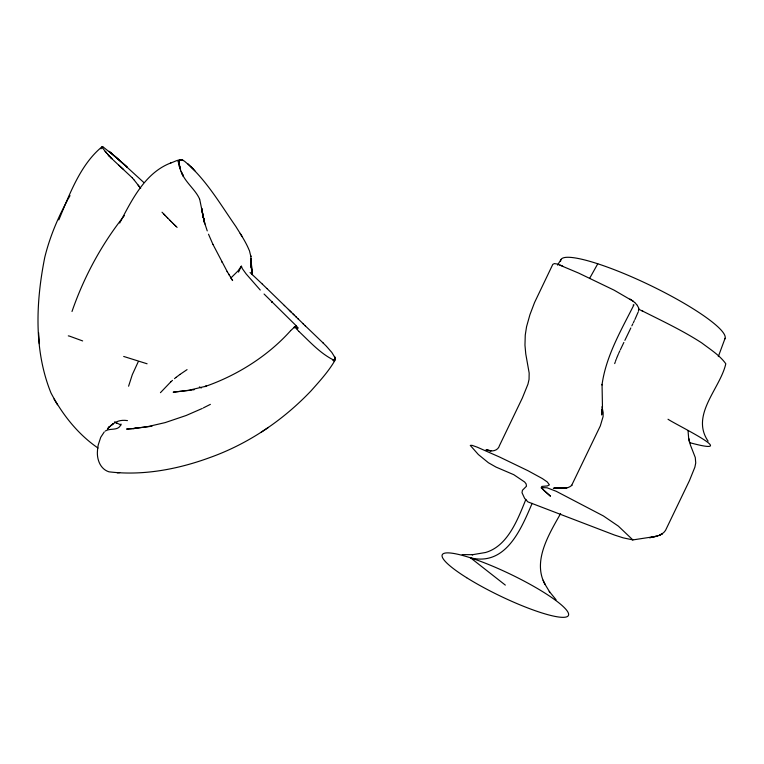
<?xml version="1.0" encoding="UTF-8"?>
<svg xmlns="http://www.w3.org/2000/svg" width="764" height="764" viewBox="0 0 764 764"><rect width="100%" height="100%" fill="white"/><g stroke="black" fill="none" stroke-linecap="round" stroke-linejoin="round"><path stroke-width="1.15" d="M252.216 274.668L250.859 256.608M250.955 260.505L250.964 258.614L252.015 273.092L251.127 265.394M326.562 346.426L331.824 352.452L334.766 357.218L334.431 356.502C334.909 357.514 335.472 358.622 335.3 359.768C328.845 371.199 319.753 381.035 311.082 390.824C283.062 420.257 248.558 443.683 210.234 457.435C178.155 469.239 143.069 475.953 108.956 471.818C100.237 469.106 96.656 459.183 97.477 450.77A23.894 14.096 -77.8 0 1 98.317 444.658L100.733 437.294L104.238 431.966M260.257 290.043L246.142 273.923L242.255 268.517L241.395 266.063L237.91 271.048L230.776 278.077M637.157 305.18L638.723 308.035L638.484 311.024M638.752 309.496L638.771 308.56M241.309 266.302L238.511 272.108M297.893 328.176L297.549 328.931M102.319 147.614L102.08 146.908L100.944 148.846M128.591 386.202L132.296 374.694L138.16 361.907M614.695 363.597L615.278 361.869M725.084 338.299L718.313 356.597M71.997 311.483C83.983 276.845 101.622 244.174 124.465 215.486M638.179 312.008L634.894 319.524M58.828 219.889C69.591 194.285 80.354 164.547 101.994 146.831M615.574 361L616.214 359.29M525.899 499.35C517.591 519.931 507.621 546.117 485.541 552.496L472.219 554.75L472.945 554.702L462.172 554.588M616.529 358.44L618.315 354.229M179.483 160.612L179.053 164.289L179.702 167.44L178.957 162.722L180.629 170.2M532.136 503.352C521.086 529.127 505.949 566.315 470.595 557.863L505.329 585.1M294.646 327.909L295.019 326.897L296.05 328.348M618.678 353.388L619.852 350.829M120.989 424.02C118.878 431.555 110.083 427.592 105.231 431.097M620.358 349.778L623.863 342.444M633.346 322.733L634.378 320.593M624.866 340.372L630.844 327.947M631.838 325.875L632.84 323.802M119.69 223.05C131.857 200.044 145.007 172.683 171.021 162.875C175.157 161.634 180.428 157.728 184.535 161.242C205.869 179.12 220.089 203.912 235.856 226.497C240.641 234.281 245.874 241.949 249.284 250.477M67.347 200.454C57.586 218.418 49.641 237.451 44.77 257.334C35.889 301.77 33.673 350.284 50.997 392.992C62.256 414.403 77.966 434.334 98.059 448.067M589.541 278.526L597.773 263.781M67.891 199.423L70.021 195.651M560.642 513.532C548.667 534.714 532.393 561.187 544.971 584.336L543.147 580.22M179.273 160.956L179.721 160.44L177.802 161.815M557.519 265.089L561.091 259.397M160.44 392.677L170.773 381.885M107.533 428.871L108.908 427.391L107.619 428.757M290.578 330.716C268.212 355.747 237.184 375.468 204.8 386.613L206.356 386.116L188.956 390.261L173.18 392.18L191.525 390.118M108.211 428.117L110.379 426.016M290.692 330.583L294.894 326.725L297.779 327.909L296.738 328.568M109.004 427.315L108.517 427.811L109.94 426.417M109.185 427.124L109.529 426.799L108.851 427.468L109.691 426.646M170.754 381.895L172.483 380.367M110.465 425.94C115.67 421.451 120.263 419.551 127.454 420.601M110.818 425.634L113.101 423.877L110.856 425.596M174.498 378.657L176.14 377.33M294.446 326.944L293.758 327.489M333.562 360.98L334.785 360.102L334.307 360.379M176.131 377.34L179.97 374.427M179.827 374.532L187.056 369.633M261.192 432.214L268.451 427.401M203.262 407.957L210.377 404.366M202.25 408.473L186.13 415.501L165.139 422.607L148.13 426.532L133.385 428.556L151.979 426.216M170.534 163.076L171.021 162.875M550.462 496.189L541.189 487.766L541.791 486.439L547.377 485.923L549.392 484.863L547.263 481.95L542.354 478.56L528.019 470.739L499.771 457.12L477.137 447.131L471.98 445.326L470.261 445.393L478.359 454.532L488.416 462.745L495.951 467.052L513.78 474.692L524.639 481.998L526.129 483.908L526.463 486.229L522.423 490.287L522.022 492.732L524.639 498.405L527.895 501.881L614.504 535.048L623.176 537.846L632.831 539.89L618.362 526.129L603.398 515.948L556.173 491.271L547.119 487.804L541.829 487.575L543.605 490.23L550.204 495.97M657.89 535.774L649.581 537.732L655.311 536.548C660.029 535.545 664.938 533.052 666.58 528.182L689.434 480.651L694.858 467.234L695.737 462.955L695.278 457.512L690.389 444.992L688.67 438.507L689.462 442.012M334.479 360.274L333.075 360.111L334.231 360.312C320.641 353.837 310.003 341.9 299.049 331.566M633.136 305.065L633.967 304.779C621.266 330.067 605.833 356.215 602.003 384.999L602.051 384.368L602.462 406.954L601.621 414.957L601.66 409.59M655.703 536.423L632.621 539.957M192.614 389.965L194.304 389.64M117.264 472.849L119.7 472.629M180.371 159.772L181.049 159.743L179.912 159.8M553.308 488.186L566.764 487.929L554.072 488.253C559.888 488.148 567.289 489.762 571.911 485.197L571.539 485.608L600.323 425.911L603.082 416.628L603.168 412.598L601.975 406.715M102.242 146.659L102.834 146.841M485.933 449.853L491.09 450.789L486.62 449.977C493.391 452.546 498.434 449.69 499.484 445.574L522.337 398.034L527.953 384.177L529.051 379.383L529.165 373.042L525.766 353.904L524.964 345.137L525.26 335.062L526.558 326.696L529.939 314.663L534.552 302.525L552.802 264.363L554.387 263.58L557.233 264.048L578.654 273.092L614.094 290.158L633.213 301.274M123.692 356.454L147.089 363.779M689.768 442.681C743.238 457.149 677.41 425.548 668.013 419.245M562.715 266.101L559.897 265.003M639.43 309.611L642.906 311.206M114.447 421.957L121.056 425.013M115.135 422.282L116.873 423.084M641.798 310.681C662.006 320.861 682.634 330.535 701.658 342.855C710.023 349.205 719.85 355.346 725.8 363.769C720.223 388.628 690.15 414.928 708.113 441.181M82.655 340.935L69.438 336.103A23.894 4.106 25.7 0 0 68.292 335.873M199.375 386.909L201.314 387.978M103.13 146.984L116.663 157.737L143.775 182.462M629.985 299.049L631.923 300.338M632.726 300.901L634.722 302.525M132.162 177.716L113.244 160.02M118.812 165.215L123.682 169.56M187.906 163.811L192.967 168.682M250.076 272.519L262.529 284.284M634.884 302.668L636.813 304.75M262.358 284.132L267.018 288.63M266.856 288.458L284.571 305.676M305.113 325.665L323.067 342.902M302.888 323.506L305.333 325.875M303.337 323.936L297.693 318.454M284.275 305.38L288.677 309.678M288.4 309.401L296.184 316.993M289.814 310.786L290.368 311.32M290.922 311.865L291.466 312.4M292.555 313.45L293.08 313.966M294.14 314.997L294.656 315.503M295.687 316.506L298.17 318.922M175.653 225.982L177.105 227.405M322.742 342.578L326.276 346.13M175.768 226.096L174.536 224.883M174.66 224.998L173.428 223.776M264.067 294.025L295.983 325.55M272.337 302.401L271.678 301.732L272.356 302.41M112.031 158.826L112.642 159.428M173.543 223.9L172.32 222.677M172.435 222.792L171.107 221.464M171.337 221.694L170.019 220.366M111.429 158.224L112.041 158.826M170.133 220.49L167.526 217.855M167.641 217.969L166.246 216.556M111.439 158.224L107.399 153.975L109.137 155.856L108.316 154.968M166.466 216.785L164.986 215.267M165.091 215.381L163.63 213.882M110.274 157.04L111.448 158.253L110.856 157.632M163.849 214.101L162.016 212.211M298.781 331.289L296.356 328.701M191.115 166.81L194.877 170.725M296.098 325.674L297.864 327.727M108.574 155.245L110.245 157.012M109.405 156.133L109.128 155.837M132.334 177.907L133.977 179.817M102.471 147.882L106.96 153.488M105.174 151.434L106.416 152.867M106.177 152.599L105.394 151.702M556.077 599.769L549.268 591.431L549.688 592.024L544.789 583.916M134.197 180.075L140.681 188.383M139.354 186.693L138.8 185.986M138.026 184.983L138.542 185.652M227.089 271.392L232.619 280.541M232.017 279.586L232.323 280.073M240.192 233.402L242.112 236.563M54.024 399.037L57.472 404.767M229.257 275.078L228.637 274.037M227.405 271.946L212.869 244.26M181.135 171.489C184.792 182.013 195.508 189.548 199.595 199.041M221.57 261.555L221.885 262.128M181.45 172.225L183.35 176.14L181.364 172.043M182.596 174.708L183.379 176.226M182.395 174.287L182.204 173.905M212.936 244.404L208.515 234.214M180.762 170.563L181.211 171.671M199.71 199.337L204.389 222.181L201.648 208.448L202.89 215.658M207.245 230.881L204.886 223.737M249.561 251.203L250.821 256.312M180.333 169.379L179.511 166.695M180.123 168.768L179.301 165.759L179.702 167.402M204.972 224.014L204.456 222.209M335.052 357.915L335.224 358.517L335.062 357.953M204.656 222.926L204.551 222.572M204.609 222.754L202.88 215.649M204.045 220.672L204.408 222.057L203.873 219.994M202.661 214.522L204.408 222.095L202.269 212.411M335.329 359.08L335.243 358.593M201.648 208.457L201.944 210.348M250.707 255.51L250.85 256.589M688.708 438.698L688.03 430.762M251.251 266.674L251.642 270.141M251.318 267.352L250.945 261.479L251.318 267.381L250.945 262.587M39.327 343.666L38.592 332.627M560.623 261.183A91.021 15.652 25.7 0 1 648.015 284.284A91.021 15.652 25.7 0 1 724.492 339.331M662.474 533.625L660.927 534.542L662.474 533.625M661.232 534.37L659.399 535.239L661.232 534.37M137.444 428.251L126.776 429.053L137.444 428.251M333.19 360.111L333.801 360.274L333.19 360.111M182.854 160.287L181.947 159.943L182.854 160.287M110.684 152.647L109.042 151.301L127.149 167.096L110.684 152.647M230.795 277.618L230.48 277.103L230.795 277.618M466.661 577.708A70.021 12.043 25.7 0 0 568.072 615.975A70.021 12.043 25.7 0 0 481.244 561.616A70.021 12.043 25.7 0 0 466.661 577.708"/></g></svg>
